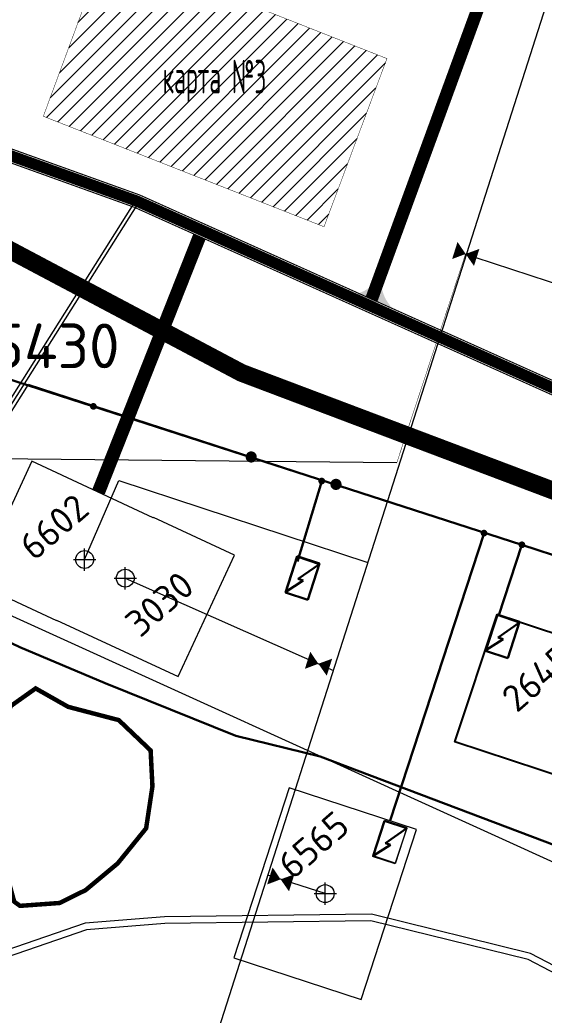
# Model space of a CAD drawing. Header units: millimetres. Extents: x 519 to 9564855, y -810 to 5021775.
# Drawn here: x 9533748.3 to 9533983, y 5000181.6 to 5000627.1 of the extents above; entities that cross this region are included whole.
import ezdxf

# ---------------------------------------------------------------- set-up
doc = ezdxf.new("R2010")
doc.units = ezdxf.units.MM
doc.header["$LTSCALE"] = 2
doc.header["$MEASUREMENT"] = 0
doc.header["$PDMODE"] = 2
doc.header["$PDSIZE"] = 5
doc.linetypes.add('92051501$0$GROUND1', pattern=[60, 50, -10])
for name, color, linetype in [('160 скважин на 2012 год', 7, 'Continuous'), ('CONTROL', 7, 'Continuous'), ('Existing roads', 41, 'Continuous'), ('OilColl&Flowlines', 3, 'Continuous'), ('POINT', 7, 'Continuous'), ('ROAD_GROUND', 9, 'Continuous'), ('Stage 9.Frame&Text', 7, 'Continuous'), ('Газопровод', 4, 'Continuous'), ('Скважины 2017г', 221, 'Continuous')]:
    doc.layers.add(name, color=color, linetype=linetype)
for name, color, linetype, lineweight in [('160 скважин на 2012 год - Электрика', 192, 'Continuous', 30), ('160 скважин на2012 год.Выкидные линии', 5, 'Continuous', 30), ('200 скв. на 2010 год', 61, 'Continuous', 0), ('PPLINE_GAS', 4, 'GAS_LINE', 30), ('Нефтепровод Fiberclass', 14, 'g5_122_n', 30), ('Электро', 1, 'Continuous', 30), ('Электроснаб', 1, 'Continuous', 18), ('Электроснабжене', 1, 'Continuous', 18)]:
    doc.layers.add(name, color=color, linetype=linetype, lineweight=lineweight)
doc.styles.add('92051501$0$STANDARD', font='simplex.shx')
doc.styles.add('Elect', font='isocpeur.ttf')
doc.styles.add('GeoApp', font='', dxfattribs={"height": 1})
doc.styles.get("Standard").update_dxf_attribs({"font": 'isocpeur.ttf', "width": 0.5})
doc.styles.get('GeoApp').set_extended_font_data('D431', italic=True)
doc.linetypes.add('g5_122_n', pattern='A,1,-1,1.5,-0.3,["Н",GeoApp,S=1,R=0,X=0,Y=-0.5],-1.5,1.5,-1,4,-1,4,-1,3', length=20.8)
doc.linetypes.add('GAS_LINE', pattern='A,0.5,-0.2,["G",92051501$0$STANDARD,S=0.1,R=0,X=-0.1,Y=-0.05],-0.05', length=0.75)

# ---------------------------------------------------------------- blocks, each defined once
blk = doc.blocks.new('92051501$0$WELLPAD')
at = {"flags": 128}
blk.add_lwpolyline([(40, -30), (-40, -30), (-40, 30), (40, 30)], close=True, dxfattribs=at)
blk = doc.blocks.new('CROSS')
at = {"color": 0}
for p, q in [((-50, 0), (50, 0)), ((0, -50), (0, 50))]:
    blk.add_line(p, q, dxfattribs=at)

msp = doc.modelspace()

# ---------------------------------------------------------------- hatches: boundary and pattern name
at = {"linetype": 'ByBlock', "lineweight": 0, "ltscale": 5}
h = msp.add_hatch(dxfattribs=at)
h.set_pattern_fill('ANSI31', color=0, scale=40, style=0)
h.set_pattern_definition([(45, (0, 0), (-3.535533906, 3.535533906), [])])
h.paths.add_polyline_path([(9533786.77, 5000659.47), (9533758.83, 5000583.98), (9533884.48, 5000534.52), (9533912.65, 5000609.81)])
h.paths.add_polyline_path([(9533807.35212, 5000584.83002), (9533865.10212, 5000584.83002), (9533865.10212, 5000614.08002), (9533807.35212, 5000614.08002)], flags=24)
at = {"layer": 'Existing roads', "lineweight": 0}
h = msp.add_hatch(color=256, dxfattribs=at)
h.paths.add_polyline_path([(9533908.58593, 5000508.66938), (9533910.17317, 5000508.07262, 0.155118741), (9533914.70582, 5000498.53561), (9533906.15022, 5000501.28875)])
h.paths.add_polyline_path([(9533907.06022, 5000509.24301), (9533908.58593, 5000508.66938), (9533906.15022, 5000501.28875), (9533897.35429, 5000504.11923, 0.161550784)])

# ---------------------------------------------------------------- linework, layer by layer
at = {"lineweight": 0}
for p, q in [((9533744.148, 5000319.889, -1.679), (9533755.386, 5000327.854, -2.119)), ((9533755.386, 5000327.854, -2.119), (9533769.926, 5000319.611, -1.963)), ((9533769.926, 5000319.611, -1.963), (9533792.605, 5000313.661, -2.071)), ((9533792.605, 5000313.661, -2.071), (9533806.86, 5000300.092, -2.078)), ((9533806.86, 5000300.092, -2.078), (9533807.67, 5000283.995, -2.116)), ((9533807.67, 5000283.995, -2.116), (9533804.847, 5000265.239, -2.114)), ((9533804.847, 5000265.239, -2.114), (9533792.098, 5000249.498, -2.186)), ((9533792.098, 5000249.498, -2.186), (9533777.747, 5000237.546, -1.96)), ((9533777.747, 5000237.546, -1.96), (9533766.081, 5000231.798, -2.119)), ((9533748.374, 5000230.51, -2.059), (9533745.802, 5000232.4, -2.366)), ((9533766.081, 5000231.798, -2.119), (9533748.374, 5000230.51, -2.059))]:
    msp.add_line(p, q, dxfattribs=at)
at = {"lineweight": 0, "ltscale": 5, "const_width": 0.2}
msp.add_lwpolyline([(9533786.77, 5000659.47), (9533912.65, 5000609.81), (9533884.48, 5000534.52), (9533758.83, 5000583.98), (9533786.77, 5000659.47)], dxfattribs=at)
at = {"color": 5, "lineweight": 0, "ltscale": 25, "const_width": 2, "elevation": -1.632}
msp.add_lwpolyline([(9533736.572, 5000294.397), (9533744.148, 5000319.889), (9533755.386, 5000327.854), (9533769.926, 5000319.611), (9533792.605, 5000313.661), (9533806.86, 5000300.092), (9533807.67, 5000283.995), (9533804.847, 5000265.239), (9533792.098, 5000249.498), (9533777.747, 5000237.546), (9533766.081, 5000231.798), (9533748.374, 5000230.51), (9533745.802, 5000232.4), (9533741.07065, 5000249.60489), (9533739.337, 5000256.544), (9533736.572, 5000294.397)], dxfattribs=at)
at = {"layer": '160 скважин на 2012 год', "color": 0, "linetype": 'ByBlock', "lineweight": 0}
msp.add_lwpolyline([(9533868.89424, 5000283.35602), (9533844.04783, 5000207.27879), (9533901.10576, 5000188.64398), (9533925.95217, 5000264.72121)], close=True, dxfattribs=at)
msp.add_circle((9533885, 5000236), 4, dxfattribs=at)
msp.add_point((9533885, 5000236), dxfattribs=at)
at = {"layer": '160 скважин на 2012 год - Электрика', "color": 1, "linetype": 'ByBlock', "lineweight": 0, "ltscale": 80}
for p, q in [((9533734.24328, 5000435.55182), (9533752.19044, 5000463.91718)), ((9533973.06624, 5000392.15028, 0), (9533752.19044, 5000463.91718, 0))]:
    msp.add_line(p, q, dxfattribs=at)
at = {"layer": '160 скважин на 2012 год - Электрика', "color": 1, "lineweight": 0, "ltscale": 7.5, "const_width": 2.5, "elevation": 0}
for points in [[(9533850.69928, 5000431.84603, 1), (9533853.07692, 5000431.07349, 1)], [(9533888.64664, 5000419.57987, 1), (9533891.02428, 5000418.80733, 1)]]:
    msp.add_lwpolyline(points, format="xyb", close=True, dxfattribs=at)
at = {"layer": '160 скважин на2012 год.Выкидные линии', "color": 3, "linetype": 'ByBlock', "lineweight": 0, "ltscale": 2, "const_width": 0.2}
msp.add_lwpolyline([(9533917.1, 5000429), (9533947.78892, 5000522.18323)], dxfattribs=at)
at = {"layer": '160 скважин на2012 год.Выкидные линии', "color": 3, "linetype": 'ByBlock', "lineweight": 0}
for points in [[(9533689.8, 5000427.5), (9533691.56541, 5000431.19502), (9533917.1, 5000429)], [(9533885, 5000236), (9533859.3252, 5000244.21127)]]:
    msp.add_lwpolyline(points, dxfattribs=at)
at = {"layer": '200 скв. на 2010 год', "color": 0, "linetype": 'ByBlock', "lineweight": 0}
msp.add_lwpolyline([(9533764.71045, 5000358.36427), (9533819.15863, 5000333.12896), (9533844.43262, 5000387.5724), (9533808.13699, 5000404.42172), (9533807.99197, 5000404.14845)], dxfattribs=at)
msp.add_circle((9533795.5, 5000377.2), 4, dxfattribs=at)
msp.add_point((9533795.5, 5000377.2), dxfattribs=at)
at = {"layer": 'Existing roads', "lineweight": 0, "const_width": 5.7, "flags": 128}
msp.add_lwpolyline([(9533905.75828, 5000502.11925), (9534000, 5000759.64518)], dxfattribs=at)
at = {"layer": 'Existing roads', "lineweight": 0, "const_width": 6}
msp.add_lwpolyline([(9533783.52552, 5000415.8256), (9533828.72527, 5000530.14438)], dxfattribs=at)
at = {"layer": 'OilColl&Flowlines', "linetype": 'ByBlock', "lineweight": 0, "ltscale": 25}
msp.add_line((9534031, 5000781), (9533817.743, 5000114.193), dxfattribs=at)
at = {"layer": 'OilColl&Flowlines', "lineweight": 0}
for p, q in [((9535479.44, 5000017.75), (9533943.87878, 5000523.47099)), ((9533795.5, 5000377.2), (9533888.65734, 5000335.9263))]:
    msp.add_line(p, q, dxfattribs=at)
for points in [[(9533952.82017, 5000520.78522, 8, 0, 0), (9533947.87, 5000522.35, 0, 8, 0), (9533943.0324, 5000523.87919, 8, 8, 0)], [(9533886.90585, 5000337.33072, 8, 0, 0), (9533881.95567, 5000338.8955, 0, 8, 0), (9533877.11808, 5000340.42469, 8, 8, 0)], [(9533870.01143, 5000240.812, 8, 0, 0), (9533865.06125, 5000242.37677, 0, 8, 0), (9533860.22366, 5000243.90596, 8, 8, 0)]]:
    msp.add_lwpolyline(points, format="xyseb", dxfattribs=at)
at = {"layer": 'PPLINE_GAS', "linetype": 'GAS_LINE', "lineweight": 0, "ltscale": 20}
msp.add_lwpolyline([(9533545.33715, 5000453.75701), (9533553.23418, 5000450.07662), (9533692.01801, 5000384.17052), (9535143.41549, 4999724.24078)], dxfattribs=at)
at = {"layer": 'ROAD_GROUND', "lineweight": 0}
for p, q in [((9533800.0423, 5000546.24822), (9533709.5, 5000402.7)), ((9533801.39559, 5000545.39464), (9533710.85329, 5000401.84642))]:
    msp.add_line(p, q, dxfattribs=at)
at = {"layer": 'ROAD_GROUND', "color": 8, "lineweight": 0}
for points, const_width in [([(9533571.38322, 5000628.46165), (9533800.81319, 5000545.97104), (9534519.86736, 5000222.9772), (9534653.29417, 5000238.97633), (9535372.81973, 5000323.24102)], 5), ([(9533572.39824, 5000631.28472), (9533801.937, 5000548.755), (9534520.337, 5000226.055), (9534656.09173, 5000242.33329)], 0.5), ([(9533570.3682, 5000625.63858), (9533799.68939, 5000543.18709), (9534519.39772, 5000219.89939), (9534653.64312, 5000235.99669), (9534654.25684, 5000236.06857)], 0.5)]:
    msp.add_lwpolyline(points, dxfattribs=dict(at, const_width=const_width))
at = {"layer": 'ROAD_GROUND', "lineweight": 0}
for points in [[(9534035.437, 5000178.755), (9533976.937, 5000209.255), (9533905.737, 5000226.755), (9533813.037, 5000225.655), (9533777.537, 5000222.755), (9533710.637, 5000199.755), (9533647.837, 5000213.255), (9533598.537, 5000224.655), (9533533.437, 5000241.455), (9533473.337, 5000257.555), (9533416.25343, 5000275.68008)], [(9534034.04379, 5000176.09812), (9533975.87028, 5000206.4279), (9533905.39128, 5000223.75069), (9533813.17709, 5000222.65645), (9533778.15641, 5000219.79561), (9533710.82278, 5000196.64653), (9533647.16112, 5000210.33213), (9533597.82413, 5000221.74068), (9533532.66071, 5000238.55718), (9533472.49447, 5000254.67492), (9533413.01991, 5000273.55918)]]:
    msp.add_lwpolyline(points, dxfattribs=at)
at = {"layer": 'Газопровод', "color": 132, "linetype": '92051501$0$GROUND1', "lineweight": 100, "const_width": 8}
msp.add_lwpolyline([(9533560.87615, 5000449.2657), (9533605.9798, 5000538.51626), (9533629.37195, 5000584.80437), (9533847.50813, 5000469.12953), (9533848.52445, 5000468.74553), (9533942.06971, 5000433.4003), (9534353.38475, 5000277.98862)], dxfattribs=at)
at = {"layer": 'Нефтепровод Fiberclass'}
msp.add_line((9533647.161, 5000393.9626, -24.1498), (9533748.3744, 5000346.3371, -24.1498), dxfattribs=at)
at = {"layer": 'Нефтепровод Fiberclass', "elevation": -24.1498}
msp.add_lwpolyline([(9533748.3744, 5000346.3371), (9533786.4524, 5000330.1477), (9533844.9929, 5000306.5902), (9533882.7601, 5000297.302), (9534038.5824, 5000238.4448), (9534062.8859, 5000224.8287), (9534106.3898, 5000210.1939)], dxfattribs=at)
at = {"layer": 'Скважины 2017г', "color": 0, "linetype": 'ByBlock', "lineweight": 0}
msp.add_lwpolyline([(9533807.99197, 5000404.14845), (9533753.66878, 5000429.62311), (9533728.39479, 5000375.17967), (9533764.69042, 5000358.33034), (9533764.71045, 5000358.36427)], dxfattribs=at)
at = {"layer": 'Скважины 2017г', "color": 3, "linetype": 'ByBlock', "lineweight": 0, "ltscale": 5}
msp.add_lwpolyline([(9533777.32741, 5000385.55206), (9533792.62386, 5000420.97957), (9533904.09409, 5000384.19356)], dxfattribs=at)
at = {"layer": 'Скважины 2017г', "color": 0, "linetype": 'ByBlock', "lineweight": 0}
msp.add_circle((9533777.32741, 5000385.55206), 4, dxfattribs=at)
msp.add_point((9533777.32741, 5000385.55206), dxfattribs=at)
at = {"layer": 'Электро'}
for p, q in [((9533973.06624, 5000392.15028, 0), (9533682.99063, 5000485.85014)), ((9533956.10399, 5000397.37649, 0), (9533914.06289, 5000268.65082)), ((9533973.06624, 5000392.15028, 0), (9535328.30968, 4999943.72478, 0)), ((9533956.70757, 5000344.66803), (9533962.00532, 5000360.87278)), ((9533962.06792, 5000360.74936), (9533956.91089, 5000344.97504)), ((9533962.00532, 5000360.87278), (9533972.05447, 5000357.58745)), ((9533971.95005, 5000357.37388), (9533962.06792, 5000360.74936)), ((9533962.46367, 5000350.70943), (9533971.95005, 5000357.37388)), ((9533972.05447, 5000357.58745), (9533966.75672, 5000341.38271)), ((9533956.91089, 5000344.97504), (9533964.72136, 5000349.97133)), ((9533964.72136, 5000349.97133), (9533962.46367, 5000350.70943)), ((9533966.75672, 5000341.38271), (9533956.70757, 5000344.66803)), ((9533911.59813, 5000268.64222), (9533906.4411, 5000252.8679)), ((9533921.48027, 5000265.26673), (9533911.59813, 5000268.64222)), ((9533911.99389, 5000258.60228), (9533921.48027, 5000265.26673)), ((9533906.4411, 5000252.8679), (9533914.25157, 5000257.86419)), ((9533914.25157, 5000257.86419), (9533911.99389, 5000258.60228))]:
    msp.add_line(p, q, dxfattribs=at)
at = {"layer": 'Электро', "ltscale": 25}
for p, q in [((9533883.45032, 5000420.69793), (9533872.64335, 5000384.60037)), ((9533962.63744, 5000360.19617, 0), (9533973.06624, 5000392.15028, 0)), ((9533867.1726, 5000370.83193), (9533872.47035, 5000387.03668)), ((9533872.53295, 5000386.91326), (9533867.37592, 5000371.13894)), ((9533872.47035, 5000387.03668), (9533882.5195, 5000383.75135)), ((9533882.41508, 5000383.53777), (9533872.53295, 5000386.91326)), ((9533872.92871, 5000376.87332), (9533882.41508, 5000383.53777)), ((9533882.5195, 5000383.75135), (9533877.22175, 5000367.54661)), ((9533867.37592, 5000371.13894), (9533875.18639, 5000376.13523)), ((9533875.18639, 5000376.13523), (9533872.92871, 5000376.87332)), ((9533877.22175, 5000367.54661), (9533867.1726, 5000370.83193))]:
    msp.add_line(p, q, dxfattribs=at)
at = {"layer": 'Электро', "ltscale": 25, "const_width": 1.5, "elevation": 0}
for points in [[(9533780.51916, 5000454.34795, 1), (9533781.94575, 5000453.88442, 1)], [(9533955.3907, 5000397.60825, 1), (9533956.81729, 5000397.14472, 1)], [(9533972.35295, 5000392.38205, 1), (9533973.77953, 5000391.91852, 1)]]:
    msp.add_lwpolyline(points, format="xyb", close=True, dxfattribs=at)
at = {"layer": 'Электро', "ltscale": 25, "const_width": 1.5}
msp.add_lwpolyline([(9533882.73703, 5000420.92969, 1), (9533884.16361, 5000420.46617, 1)], format="xyb", close=True, dxfattribs=at)
at = {"layer": 'Электроснаб', "color": 1, "linetype": 'ByBlock', "lineweight": 0}
for p, q in [((9533973.06624, 5000392.15028, 0), (9533682.99063, 5000485.85014)), ((9533956.10399, 5000397.37649, 0), (9533914.06289, 5000268.65082)), ((9533973.06624, 5000392.15028, 0), (9535328.30968, 4999943.72478, 0)), ((9533956.70757, 5000344.66803), (9533962.00532, 5000360.87278)), ((9533962.06792, 5000360.74936), (9533956.91089, 5000344.97504)), ((9533962.00532, 5000360.87278), (9533972.05447, 5000357.58745)), ((9533971.95005, 5000357.37388), (9533962.06792, 5000360.74936)), ((9533962.46367, 5000350.70943), (9533971.95005, 5000357.37388)), ((9533972.05447, 5000357.58745), (9533966.75672, 5000341.38271)), ((9533956.91089, 5000344.97504), (9533964.72136, 5000349.97133)), ((9533964.72136, 5000349.97133), (9533962.46367, 5000350.70943)), ((9533966.75672, 5000341.38271), (9533956.70757, 5000344.66803)), ((9533911.59813, 5000268.64222), (9533906.4411, 5000252.8679)), ((9533921.48027, 5000265.26673), (9533911.59813, 5000268.64222)), ((9533911.99389, 5000258.60228), (9533921.48027, 5000265.26673)), ((9533921.58468, 5000265.48031), (9533916.28694, 5000249.27556)), ((9533906.4411, 5000252.8679), (9533914.25157, 5000257.86419)), ((9533914.25157, 5000257.86419), (9533911.99389, 5000258.60228)), ((9533916.28694, 5000249.27556), (9533906.23778, 5000252.56089))]:
    msp.add_line(p, q, dxfattribs=at)
at = {"layer": 'Электроснаб', "color": 1, "linetype": 'ByBlock', "lineweight": 0, "ltscale": 25}
for p, q in [((9533883.45032, 5000420.69793), (9533872.64335, 5000384.60037)), ((9533962.63744, 5000360.19617, 0), (9533973.06624, 5000392.15028, 0)), ((9533867.1726, 5000370.83193), (9533872.47035, 5000387.03668)), ((9533872.53295, 5000386.91326), (9533867.37592, 5000371.13894)), ((9533872.47035, 5000387.03668), (9533882.5195, 5000383.75135)), ((9533882.41508, 5000383.53777), (9533872.53295, 5000386.91326)), ((9533872.92871, 5000376.87332), (9533882.41508, 5000383.53777)), ((9533882.5195, 5000383.75135), (9533877.22175, 5000367.54661)), ((9533867.37592, 5000371.13894), (9533875.18639, 5000376.13523)), ((9533875.18639, 5000376.13523), (9533872.92871, 5000376.87332)), ((9533877.22175, 5000367.54661), (9533867.1726, 5000370.83193))]:
    msp.add_line(p, q, dxfattribs=at)
at = {"layer": 'Электроснаб', "color": 1, "linetype": 'ByBlock', "lineweight": 0, "ltscale": 25, "const_width": 1.5, "elevation": 0}
for points in [[(9533780.51916, 5000454.34795, 1), (9533781.94575, 5000453.88442, 1)], [(9533955.3907, 5000397.60825, 1), (9533956.81729, 5000397.14472, 1)], [(9533972.35295, 5000392.38205, 1), (9533973.77953, 5000391.91852, 1)]]:
    msp.add_lwpolyline(points, format="xyb", close=True, dxfattribs=at)
at = {"layer": 'Электроснаб', "color": 1, "linetype": 'ByBlock', "lineweight": 0, "ltscale": 25, "const_width": 1.5}
msp.add_lwpolyline([(9533882.73703, 5000420.92969, 1), (9533884.16361, 5000420.46617, 1)], format="xyb", close=True, dxfattribs=at)
at = {"layer": 'Электроснабжене', "color": 1, "linetype": 'ByBlock', "lineweight": 0}
for p, q in [((9533973.06624, 5000392.15028, 0), (9533682.99063, 5000485.85014)), ((9533956.10399, 5000397.37649, 0), (9533914.06289, 5000268.65082)), ((9533973.06624, 5000392.15028, 0), (9535328.30968, 4999943.72478, 0)), ((9533956.70757, 5000344.66803), (9533962.00532, 5000360.87278)), ((9533962.06792, 5000360.74936), (9533956.91089, 5000344.97504)), ((9533962.00532, 5000360.87278), (9533972.05447, 5000357.58745)), ((9533971.95005, 5000357.37388), (9533962.06792, 5000360.74936)), ((9533962.46367, 5000350.70943), (9533971.95005, 5000357.37388)), ((9533972.05447, 5000357.58745), (9533966.75672, 5000341.38271)), ((9533956.91089, 5000344.97504), (9533964.72136, 5000349.97133)), ((9533964.72136, 5000349.97133), (9533962.46367, 5000350.70943)), ((9533966.75672, 5000341.38271), (9533956.70757, 5000344.66803)), ((9533911.59813, 5000268.64222), (9533906.4411, 5000252.8679)), ((9533921.48027, 5000265.26673), (9533911.59813, 5000268.64222)), ((9533911.99389, 5000258.60228), (9533921.48027, 5000265.26673)), ((9533921.48027, 5000265.26673), (9533916.36599, 5000249.62319)), ((9533906.4411, 5000252.8679), (9533914.25157, 5000257.86419)), ((9533914.25157, 5000257.86419), (9533911.99389, 5000258.60228)), ((9533916.36599, 5000249.62319), (9533906.4411, 5000252.8679))]:
    msp.add_line(p, q, dxfattribs=at)
at = {"layer": 'Электроснабжене', "color": 1, "linetype": 'ByBlock', "lineweight": 0, "ltscale": 25}
for p, q in [((9533883.45032, 5000420.69793), (9533872.64335, 5000384.60037)), ((9533962.63744, 5000360.19617, 0), (9533973.06624, 5000392.15028, 0)), ((9533867.1726, 5000370.83193), (9533872.47035, 5000387.03668)), ((9533872.53295, 5000386.91326), (9533867.37592, 5000371.13894)), ((9533872.47035, 5000387.03668), (9533882.5195, 5000383.75135)), ((9533882.41508, 5000383.53777), (9533872.53295, 5000386.91326)), ((9533872.92871, 5000376.87332), (9533882.41508, 5000383.53777)), ((9533882.5195, 5000383.75135), (9533877.22175, 5000367.54661)), ((9533867.37592, 5000371.13894), (9533875.18639, 5000376.13523)), ((9533875.18639, 5000376.13523), (9533872.92871, 5000376.87332)), ((9533877.22175, 5000367.54661), (9533867.1726, 5000370.83193))]:
    msp.add_line(p, q, dxfattribs=at)
at = {"layer": 'Электроснабжене', "color": 1, "linetype": 'ByBlock', "lineweight": 0, "ltscale": 25, "const_width": 1.5, "elevation": 0}
for points in [[(9533780.51916, 5000454.34795, 1), (9533781.94575, 5000453.88442, 1)], [(9533955.3907, 5000397.60825, 1), (9533956.81729, 5000397.14472, 1)], [(9533972.35295, 5000392.38205, 1), (9533973.77953, 5000391.91852, 1)]]:
    msp.add_lwpolyline(points, format="xyb", close=True, dxfattribs=at)
at = {"layer": 'Электроснабжене', "color": 1, "linetype": 'ByBlock', "lineweight": 0, "ltscale": 25, "const_width": 1.5}
msp.add_lwpolyline([(9533882.73703, 5000420.92969, 1), (9533884.16361, 5000420.46617, 1)], format="xyb", close=True, dxfattribs=at)

# ---------------------------------------------------------------- block references
at = {"layer": 'POINT', "color": 7, "xscale": 0.002, "yscale": 0.002, "zscale": 0.002}
for p in [(9533786.4524, 5000330.1477, -24.89), (9533844.9929, 5000306.5902, -23.9589)]:
    msp.add_blockref('CROSS', p, dxfattribs=at)
at = {"layer": 'Stage 9.Frame&Text', "color": 0, "linetype": 'ByBlock', "lineweight": 0, "xscale": 1.000397499139614, "yscale": 1.000397499139614, "zscale": 1.000397499139614, "rotation": 341.6915560444714}
msp.add_blockref('92051501$0$WELLPAD', (9533990.51016, 5000319.90831, 0.00005), dxfattribs=at)

# ---------------------------------------------------------------- texts
at = {"color": 0, "linetype": 'ByBlock', "lineweight": 0, "ltscale": 5, "width": 0.5}
msp.add_text('карта №3', height=15, dxfattribs=at).set_placement((9533812.22712, 5000594.20502))
at = {"layer": '160 скважин на 2012 год', "color": 0, "linetype": 'ByBlock', "lineweight": 0, "style": 'Elect'}
msp.add_text('6565', height=12, rotation=41, dxfattribs=at).set_placement((9533870.49475, 5000241.81889))
at = {"layer": '200 скв. на 2010 год', "color": 0, "linetype": 'ByBlock', "lineweight": 0, "style": 'Elect'}
msp.add_text('3030', height=12, rotation=41, dxfattribs=at).set_placement((9533802.20047, 5000350.18507))
at = {"layer": 'CONTROL', "color": 251, "lineweight": 0, "style": 'Elect'}
msp.add_text(' _5430', height=20, rotation=0, dxfattribs=at).set_placement((9533709.25951, 5000471.19349))
at = {"layer": 'Stage 9.Frame&Text', "color": 0, "linetype": 'ByBlock', "lineweight": 0, "style": 'Elect'}
msp.add_text('2645', height=12, rotation=41, dxfattribs=at).set_placement((9533970.75966, 5000316.58666))
at = {"layer": 'Скважины 2017г', "color": 0, "linetype": 'ByBlock', "lineweight": 0, "style": 'Elect'}
msp.add_text('6602', height=12, rotation=41, dxfattribs=at).set_placement((9533754.77921, 5000384.51372))

doc.saveas('drawing.dxf')
